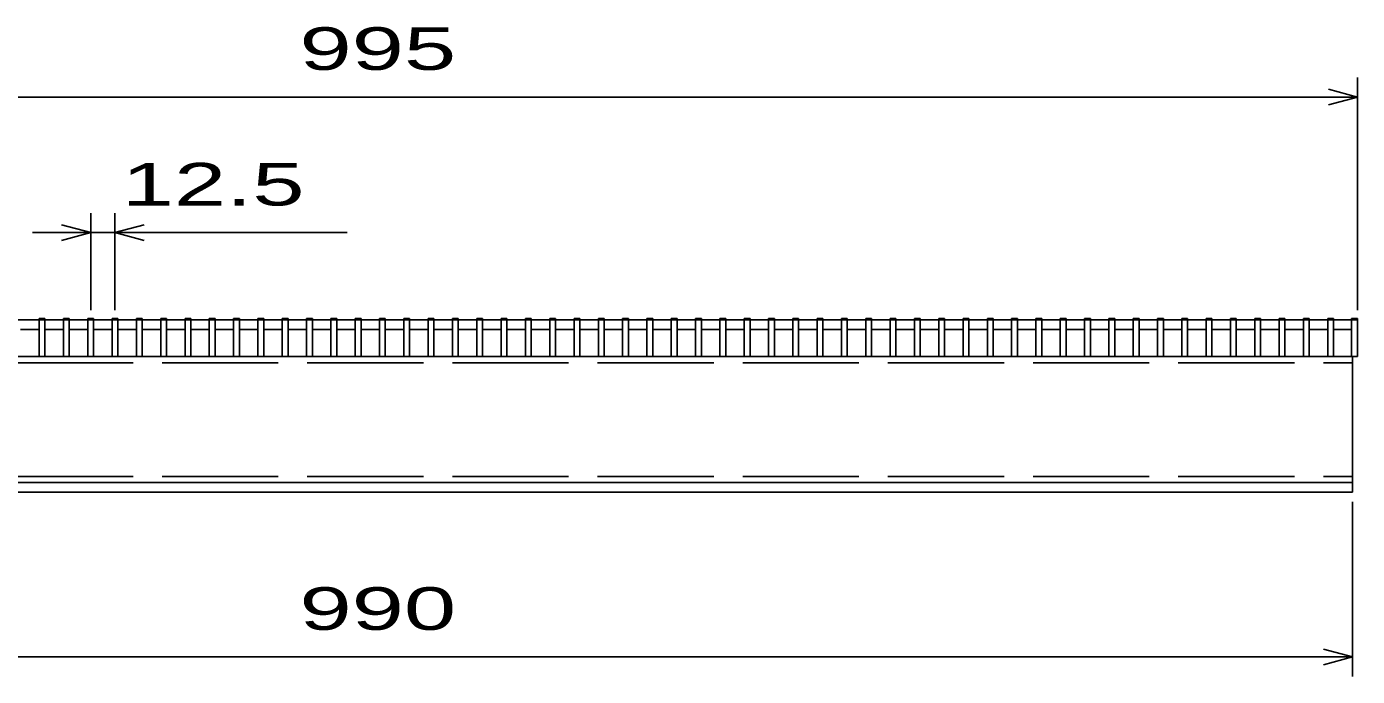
# Model space of a CAD drawing. Units: millimetres, scale not verified. Extents: x -1820 to 1731, y -1282 to 1054.
# Drawn here: x -1111 to -424, y -652 to -317 of the extents above; entities that cross this region are included whole.
import ezdxf
from ezdxf.enums import TextEntityAlignment as Align

# ---------------------------------------------------------------- set-up
doc = ezdxf.new("R2010")
doc.units = ezdxf.units.MM
doc.header["$LTSCALE"] = 10
doc.linetypes.add('DASHED', pattern=[7.5, 6, -1.5])
doc.layers.add('16', color=3, linetype='Continuous', lineweight=25)
doc.layers.add('22', color=4, linetype='Continuous', lineweight=25)
doc.styles.add('ベクトル', font='')
doc.styles.get('ベクトル').set_extended_font_data('ベクトル')

msp = doc.modelspace()

# ---------------------------------------------------------------- linework, layer by layer
at = {"layer": '16'}
for p, q in [((-1416, -468.5), (-427, -468.5)), ((-1114.56, -473.5), (-1105, -473.5)), ((-1105, -468.5), (-1105, -467.8)), ((-1105, -467.8), (-1102, -467.8)), ((-1105, -468.5), (-1105, -487.5)), ((-1102, -468.5), (-1105, -468.5)), ((-1102, -467.8), (-1102, -468.5)), ((-1102, -487.5), (-1102, -468.5)), ((-1102, -473.5), (-1092.44, -473.5)), ((-1092.44, -468.5), (-1092.44, -467.8)), ((-1092.44, -467.8), (-1089.44, -467.8)), ((-1092.44, -468.5), (-1092.44, -487.5)), ((-1089.44, -468.5), (-1092.44, -468.5)), ((-1089.44, -467.8), (-1089.44, -468.5)), ((-1089.44, -487.5), (-1089.44, -468.5)), ((-1089.44, -473.5), (-1079.88, -473.5)), ((-1079.88, -468.5), (-1079.88, -467.8)), ((-1079.88, -467.8), (-1076.88, -467.8)), ((-1079.88, -468.5), (-1079.88, -487.5)), ((-1076.88, -468.5), (-1079.88, -468.5)), ((-1076.88, -467.8), (-1076.88, -468.5)), ((-1076.88, -487.5), (-1076.88, -468.5)), ((-1076.88, -473.5), (-1067.32, -473.5)), ((-1067.32, -468.5), (-1067.32, -467.8)), ((-1067.32, -467.8), (-1064.32, -467.8)), ((-1067.32, -468.5), (-1067.32, -487.5)), ((-1064.32, -468.5), (-1067.32, -468.5)), ((-1064.32, -467.8), (-1064.32, -468.5)), ((-1064.32, -487.5), (-1064.32, -468.5)), ((-1064.32, -473.5), (-1054.76, -473.5)), ((-1054.76, -468.5), (-1054.76, -467.8)), ((-1054.76, -467.8), (-1051.76, -467.8)), ((-1054.76, -468.5), (-1054.76, -487.5)), ((-1051.76, -468.5), (-1054.76, -468.5)), ((-1051.76, -467.8), (-1051.76, -468.5)), ((-1051.76, -487.5), (-1051.76, -468.5)), ((-1051.76, -473.5), (-1042.2, -473.5)), ((-1042.2, -468.5), (-1042.2, -467.8)), ((-1042.2, -467.8), (-1039.2, -467.8)), ((-1042.2, -468.5), (-1042.2, -487.5)), ((-1039.2, -468.5), (-1042.2, -468.5)), ((-1039.2, -467.8), (-1039.2, -468.5)), ((-1039.2, -487.5), (-1039.2, -468.5)), ((-1039.2, -473.5), (-1029.64, -473.5)), ((-1029.64, -468.5), (-1029.64, -467.8)), ((-1029.64, -467.8), (-1026.64, -467.8)), ((-1029.64, -468.5), (-1029.64, -487.5)), ((-1026.64, -468.5), (-1029.64, -468.5)), ((-1026.64, -467.8), (-1026.64, -468.5)), ((-1026.64, -487.5), (-1026.64, -468.5)), ((-1026.64, -473.5), (-1017.08, -473.5)), ((-1017.08, -468.5), (-1017.08, -467.8)), ((-1017.08, -467.8), (-1014.08, -467.8)), ((-1017.08, -468.5), (-1017.08, -487.5)), ((-1014.08, -468.5), (-1017.08, -468.5)), ((-1014.08, -467.8), (-1014.08, -468.5)), ((-1014.08, -487.5), (-1014.08, -468.5)), ((-1014.08, -473.5), (-1004.52, -473.5)), ((-1004.52, -468.5), (-1004.52, -467.8)), ((-1004.52, -467.8), (-1001.52, -467.8)), ((-1004.52, -468.5), (-1004.52, -487.5)), ((-1001.52, -468.5), (-1004.52, -468.5)), ((-1001.52, -467.8), (-1001.52, -468.5)), ((-1001.52, -487.5), (-1001.52, -468.5)), ((-1001.52, -473.5), (-991.96, -473.5)), ((-991.96, -468.5), (-991.96, -467.8)), ((-991.96, -467.8), (-988.96, -467.8)), ((-991.96, -468.5), (-991.96, -487.5)), ((-988.96, -468.5), (-991.96, -468.5)), ((-988.96, -467.8), (-988.96, -468.5)), ((-988.96, -487.5), (-988.96, -468.5)), ((-988.96, -473.5), (-979.4, -473.5)), ((-979.4, -468.5), (-979.4, -467.8)), ((-979.4, -467.8), (-976.4, -467.8)), ((-979.4, -468.5), (-979.4, -487.5)), ((-976.4, -468.5), (-979.4, -468.5)), ((-976.4, -467.8), (-976.4, -468.5)), ((-976.4, -487.5), (-976.4, -468.5)), ((-976.4, -473.5), (-966.84, -473.5)), ((-966.84, -468.5), (-966.84, -467.8)), ((-966.84, -467.8), (-963.84, -467.8)), ((-966.84, -468.5), (-966.84, -487.5)), ((-963.84, -468.5), (-966.84, -468.5)), ((-963.84, -467.8), (-963.84, -468.5)), ((-963.84, -487.5), (-963.84, -468.5)), ((-963.84, -473.5), (-954.28, -473.5)), ((-954.28, -468.5), (-954.28, -467.8)), ((-954.28, -467.8), (-951.28, -467.8)), ((-954.28, -468.5), (-954.28, -487.5)), ((-951.28, -468.5), (-954.28, -468.5)), ((-951.28, -467.8), (-951.28, -468.5)), ((-951.28, -487.5), (-951.28, -468.5)), ((-951.28, -473.5), (-941.72, -473.5)), ((-941.72, -468.5), (-941.72, -467.8)), ((-941.72, -467.8), (-938.72, -467.8)), ((-941.72, -468.5), (-941.72, -487.5)), ((-938.72, -468.5), (-941.72, -468.5)), ((-938.72, -467.8), (-938.72, -468.5)), ((-938.72, -487.5), (-938.72, -468.5)), ((-938.72, -473.5), (-929.16, -473.5)), ((-929.16, -468.5), (-929.16, -467.8)), ((-929.16, -467.8), (-926.16, -467.8)), ((-929.16, -468.5), (-929.16, -487.5)), ((-926.16, -468.5), (-929.16, -468.5)), ((-926.16, -467.8), (-926.16, -468.5)), ((-926.16, -487.5), (-926.16, -468.5)), ((-926.16, -473.5), (-916.6, -473.5)), ((-916.6, -468.5), (-916.6, -467.8)), ((-916.6, -467.8), (-913.6, -467.8)), ((-916.6, -468.5), (-916.6, -487.5)), ((-913.6, -468.5), (-916.6, -468.5)), ((-913.6, -467.8), (-913.6, -468.5)), ((-913.6, -487.5), (-913.6, -468.5)), ((-913.6, -473.5), (-904.04, -473.5)), ((-904.04, -468.5), (-904.04, -467.8)), ((-904.04, -467.8), (-901.04, -467.8)), ((-904.04, -468.5), (-904.04, -487.5)), ((-901.04, -468.5), (-904.04, -468.5)), ((-901.04, -467.8), (-901.04, -468.5)), ((-901.04, -487.5), (-901.04, -468.5)), ((-901.04, -473.5), (-891.48, -473.5)), ((-891.48, -468.5), (-891.48, -467.8)), ((-891.48, -467.8), (-888.48, -467.8)), ((-891.48, -468.5), (-891.48, -487.5)), ((-888.48, -468.5), (-891.48, -468.5)), ((-888.48, -467.8), (-888.48, -468.5)), ((-888.48, -487.5), (-888.48, -468.5)), ((-888.48, -473.5), (-878.92, -473.5)), ((-878.92, -468.5), (-878.92, -467.8)), ((-878.92, -467.8), (-875.92, -467.8)), ((-878.92, -468.5), (-878.92, -487.5)), ((-875.92, -468.5), (-878.92, -468.5)), ((-875.92, -467.8), (-875.92, -468.5)), ((-875.92, -487.5), (-875.92, -468.5)), ((-875.92, -473.5), (-866.36, -473.5)), ((-866.36, -468.5), (-866.36, -467.8)), ((-866.36, -467.8), (-863.36, -467.8)), ((-866.36, -468.5), (-866.36, -487.5)), ((-863.36, -468.5), (-866.36, -468.5)), ((-863.36, -467.8), (-863.36, -468.5)), ((-863.36, -487.5), (-863.36, -468.5)), ((-863.36, -473.5), (-853.8, -473.5)), ((-853.8, -468.5), (-853.8, -467.8)), ((-853.8, -467.8), (-850.8, -467.8)), ((-853.8, -468.5), (-853.8, -487.5)), ((-850.8, -468.5), (-853.8, -468.5)), ((-850.8, -467.8), (-850.8, -468.5)), ((-850.8, -487.5), (-850.8, -468.5)), ((-850.8, -473.5), (-841.24, -473.5)), ((-841.24, -468.5), (-841.24, -467.8)), ((-841.24, -467.8), (-838.24, -467.8)), ((-841.24, -468.5), (-841.24, -487.5)), ((-838.24, -468.5), (-841.24, -468.5)), ((-838.24, -467.8), (-838.24, -468.5)), ((-838.24, -487.5), (-838.24, -468.5)), ((-838.24, -473.5), (-828.68, -473.5)), ((-828.68, -468.5), (-828.68, -467.8)), ((-828.68, -467.8), (-825.68, -467.8)), ((-828.68, -468.5), (-828.68, -487.5)), ((-825.68, -468.5), (-828.68, -468.5)), ((-825.68, -467.8), (-825.68, -468.5)), ((-825.68, -487.5), (-825.68, -468.5)), ((-825.68, -473.5), (-816.12, -473.5)), ((-816.12, -468.5), (-816.12, -467.8)), ((-816.12, -467.8), (-813.12, -467.8)), ((-816.12, -468.5), (-816.12, -487.5)), ((-813.12, -468.5), (-816.12, -468.5)), ((-813.12, -467.8), (-813.12, -468.5)), ((-813.12, -487.5), (-813.12, -468.5)), ((-813.12, -473.5), (-803.56, -473.5)), ((-803.56, -468.5), (-803.56, -467.8)), ((-803.56, -467.8), (-800.56, -467.8)), ((-803.56, -468.5), (-803.56, -487.5)), ((-800.56, -468.5), (-803.56, -468.5)), ((-800.56, -467.8), (-800.56, -468.5)), ((-800.56, -487.5), (-800.56, -468.5)), ((-800.56, -473.5), (-791, -473.5)), ((-791, -468.5), (-791, -467.8)), ((-791, -467.8), (-788, -467.8)), ((-791, -468.5), (-791, -487.5)), ((-788, -468.5), (-791, -468.5)), ((-788, -467.8), (-788, -468.5)), ((-788, -487.5), (-788, -468.5)), ((-788, -473.5), (-778.44, -473.5)), ((-778.44, -468.5), (-778.44, -467.8)), ((-778.44, -467.8), (-775.44, -467.8)), ((-778.44, -468.5), (-778.44, -487.5)), ((-775.44, -468.5), (-778.44, -468.5)), ((-775.44, -467.8), (-775.44, -468.5)), ((-775.44, -487.5), (-775.44, -468.5)), ((-775.44, -473.5), (-765.88, -473.5)), ((-765.88, -468.5), (-765.88, -467.8)), ((-765.88, -467.8), (-762.88, -467.8)), ((-765.88, -468.5), (-765.88, -487.5)), ((-762.88, -468.5), (-765.88, -468.5)), ((-762.88, -467.8), (-762.88, -468.5)), ((-762.88, -487.5), (-762.88, -468.5)), ((-762.88, -473.5), (-753.32, -473.5)), ((-753.32, -468.5), (-753.32, -467.8)), ((-753.32, -467.8), (-750.32, -467.8)), ((-753.32, -468.5), (-753.32, -487.5)), ((-750.32, -468.5), (-753.32, -468.5)), ((-750.32, -467.8), (-750.32, -468.5)), ((-750.32, -487.5), (-750.32, -468.5)), ((-750.32, -473.5), (-740.76, -473.5)), ((-740.76, -468.5), (-740.76, -467.8)), ((-740.76, -467.8), (-737.76, -467.8)), ((-740.76, -468.5), (-740.76, -487.5)), ((-737.76, -468.5), (-740.76, -468.5)), ((-737.76, -467.8), (-737.76, -468.5)), ((-737.76, -487.5), (-737.76, -468.5)), ((-737.76, -473.5), (-728.2, -473.5)), ((-728.2, -468.5), (-728.2, -467.8)), ((-728.2, -467.8), (-725.2, -467.8)), ((-728.2, -468.5), (-728.2, -487.5)), ((-725.2, -468.5), (-728.2, -468.5)), ((-725.2, -467.8), (-725.2, -468.5)), ((-725.2, -487.5), (-725.2, -468.5)), ((-725.2, -473.5), (-715.64, -473.5)), ((-715.64, -468.5), (-715.64, -467.8)), ((-715.64, -467.8), (-712.64, -467.8)), ((-715.64, -468.5), (-715.64, -487.5)), ((-712.64, -468.5), (-715.64, -468.5)), ((-712.64, -467.8), (-712.64, -468.5)), ((-712.64, -487.5), (-712.64, -468.5)), ((-712.64, -473.5), (-703.08, -473.5)), ((-703.08, -468.5), (-703.08, -467.8)), ((-703.08, -467.8), (-700.08, -467.8)), ((-703.08, -468.5), (-703.08, -487.5)), ((-700.08, -468.5), (-703.08, -468.5)), ((-700.08, -467.8), (-700.08, -468.5)), ((-700.08, -487.5), (-700.08, -468.5)), ((-700.08, -473.5), (-690.52, -473.5)), ((-690.52, -468.5), (-690.52, -467.8)), ((-690.52, -467.8), (-687.52, -467.8)), ((-690.52, -468.5), (-690.52, -487.5)), ((-687.52, -468.5), (-690.52, -468.5)), ((-687.52, -467.8), (-687.52, -468.5)), ((-687.52, -487.5), (-687.52, -468.5)), ((-687.52, -473.5), (-677.96, -473.5)), ((-677.96, -468.5), (-677.96, -467.8)), ((-677.96, -467.8), (-674.96, -467.8)), ((-677.96, -468.5), (-677.96, -487.5)), ((-674.96, -468.5), (-677.96, -468.5)), ((-674.96, -467.8), (-674.96, -468.5)), ((-674.96, -487.5), (-674.96, -468.5)), ((-674.96, -473.5), (-665.4, -473.5)), ((-665.4, -468.5), (-665.4, -467.8)), ((-665.4, -467.8), (-662.4, -467.8)), ((-665.4, -468.5), (-665.4, -487.5)), ((-662.4, -468.5), (-665.4, -468.5)), ((-662.4, -467.8), (-662.4, -468.5)), ((-662.4, -487.5), (-662.4, -468.5)), ((-662.4, -473.5), (-652.84, -473.5)), ((-652.84, -468.5), (-652.84, -467.8)), ((-652.84, -467.8), (-649.84, -467.8)), ((-652.84, -468.5), (-652.84, -487.5)), ((-649.84, -468.5), (-652.84, -468.5)), ((-649.84, -467.8), (-649.84, -468.5)), ((-649.84, -487.5), (-649.84, -468.5)), ((-649.84, -473.5), (-640.28, -473.5)), ((-640.28, -468.5), (-640.28, -467.8)), ((-640.28, -467.8), (-637.28, -467.8)), ((-640.28, -468.5), (-640.28, -487.5)), ((-637.28, -468.5), (-640.28, -468.5)), ((-637.28, -467.8), (-637.28, -468.5)), ((-637.28, -487.5), (-637.28, -468.5)), ((-637.28, -473.5), (-627.72, -473.5)), ((-627.72, -468.5), (-627.72, -467.8)), ((-627.72, -467.8), (-624.72, -467.8)), ((-627.72, -468.5), (-627.72, -487.5)), ((-624.72, -468.5), (-627.72, -468.5)), ((-624.72, -467.8), (-624.72, -468.5)), ((-624.72, -487.5), (-624.72, -468.5)), ((-624.72, -473.5), (-615.16, -473.5)), ((-615.16, -468.5), (-615.16, -467.8)), ((-615.16, -467.8), (-612.16, -467.8)), ((-615.16, -468.5), (-615.16, -487.5)), ((-612.16, -468.5), (-615.16, -468.5)), ((-612.16, -467.8), (-612.16, -468.5)), ((-612.16, -487.5), (-612.16, -468.5)), ((-612.16, -473.5), (-602.6, -473.5)), ((-602.6, -468.5), (-602.6, -467.8)), ((-602.6, -467.8), (-599.6, -467.8)), ((-602.6, -468.5), (-602.6, -487.5)), ((-599.6, -468.5), (-602.6, -468.5)), ((-599.6, -467.8), (-599.6, -468.5)), ((-599.6, -487.5), (-599.6, -468.5)), ((-599.6, -473.5), (-590.04, -473.5)), ((-590.04, -468.5), (-590.04, -467.8)), ((-590.04, -467.8), (-587.04, -467.8)), ((-590.04, -468.5), (-590.04, -487.5)), ((-587.04, -468.5), (-590.04, -468.5)), ((-587.04, -467.8), (-587.04, -468.5)), ((-587.04, -487.5), (-587.04, -468.5)), ((-587.04, -473.5), (-577.48, -473.5)), ((-577.48, -468.5), (-577.48, -467.8)), ((-577.48, -467.8), (-574.48, -467.8)), ((-577.48, -468.5), (-577.48, -487.5)), ((-574.48, -468.5), (-577.48, -468.5)), ((-574.48, -467.8), (-574.48, -468.5)), ((-574.48, -487.5), (-574.48, -468.5)), ((-574.48, -473.5), (-564.92, -473.5)), ((-564.92, -468.5), (-564.92, -467.8)), ((-564.92, -467.8), (-561.92, -467.8)), ((-564.92, -468.5), (-564.92, -487.5)), ((-561.92, -468.5), (-564.92, -468.5)), ((-561.92, -467.8), (-561.92, -468.5)), ((-561.92, -487.5), (-561.92, -468.5)), ((-561.92, -473.5), (-552.36, -473.5)), ((-552.36, -468.5), (-552.36, -467.8)), ((-552.36, -467.8), (-549.36, -467.8)), ((-552.36, -468.5), (-552.36, -487.5)), ((-549.36, -468.5), (-552.36, -468.5)), ((-549.36, -467.8), (-549.36, -468.5)), ((-549.36, -487.5), (-549.36, -468.5)), ((-549.36, -473.5), (-539.8, -473.5)), ((-539.8, -468.5), (-539.8, -467.8)), ((-539.8, -467.8), (-536.8, -467.8)), ((-539.8, -468.5), (-539.8, -487.5)), ((-536.8, -468.5), (-539.8, -468.5)), ((-536.8, -467.8), (-536.8, -468.5)), ((-536.8, -487.5), (-536.8, -468.5)), ((-536.8, -473.5), (-527.24, -473.5)), ((-527.24, -468.5), (-527.24, -467.8)), ((-527.24, -467.8), (-524.24, -467.8)), ((-527.24, -468.5), (-527.24, -487.5)), ((-524.24, -468.5), (-527.24, -468.5)), ((-524.24, -467.8), (-524.24, -468.5)), ((-524.24, -487.5), (-524.24, -468.5)), ((-524.24, -473.5), (-514.68, -473.5)), ((-514.68, -468.5), (-514.68, -467.8)), ((-514.68, -467.8), (-511.68, -467.8)), ((-514.68, -468.5), (-514.68, -487.5)), ((-511.68, -468.5), (-514.68, -468.5)), ((-511.68, -467.8), (-511.68, -468.5)), ((-511.68, -487.5), (-511.68, -468.5)), ((-511.68, -473.5), (-502.12, -473.5)), ((-502.12, -468.5), (-502.12, -467.8)), ((-502.12, -467.8), (-499.12, -467.8)), ((-502.12, -468.5), (-502.12, -487.5)), ((-499.12, -468.5), (-502.12, -468.5)), ((-499.12, -467.8), (-499.12, -468.5)), ((-499.12, -487.5), (-499.12, -468.5)), ((-499.12, -473.5), (-489.56, -473.5)), ((-489.56, -468.5), (-489.56, -467.8)), ((-489.56, -467.8), (-486.56, -467.8)), ((-489.56, -468.5), (-489.56, -487.5)), ((-486.56, -468.5), (-489.56, -468.5)), ((-486.56, -467.8), (-486.56, -468.5)), ((-486.56, -487.5), (-486.56, -468.5)), ((-486.56, -473.5), (-477, -473.5)), ((-477, -468.5), (-477, -467.8)), ((-477, -467.8), (-474, -467.8)), ((-477, -468.5), (-477, -487.5)), ((-474, -468.5), (-477, -468.5)), ((-474, -467.8), (-474, -468.5)), ((-474, -487.5), (-474, -468.5)), ((-474, -473.5), (-464.44, -473.5)), ((-464.44, -468.5), (-464.44, -467.8)), ((-464.44, -467.8), (-461.44, -467.8)), ((-464.44, -468.5), (-464.44, -487.5)), ((-461.44, -468.5), (-464.44, -468.5)), ((-461.44, -467.8), (-461.44, -468.5)), ((-461.44, -487.5), (-461.44, -468.5)), ((-461.44, -473.5), (-451.88, -473.5)), ((-451.88, -468.5), (-451.88, -467.8)), ((-451.88, -467.8), (-448.88, -467.8)), ((-451.88, -468.5), (-451.88, -487.5)), ((-448.88, -468.5), (-451.88, -468.5)), ((-448.88, -467.8), (-448.88, -468.5)), ((-448.88, -487.5), (-448.88, -468.5)), ((-448.88, -473.5), (-439.32, -473.5)), ((-439.32, -468.5), (-439.32, -467.8)), ((-439.32, -467.8), (-436.32, -467.8)), ((-439.32, -468.5), (-439.32, -487.5)), ((-436.32, -468.5), (-439.32, -468.5)), ((-436.32, -467.8), (-436.32, -468.5)), ((-436.32, -487.5), (-436.32, -468.5)), ((-436.32, -473.5), (-427, -473.5)), ((-427, -468.5), (-427, -467.8)), ((-427, -467.8), (-424, -467.8)), ((-427, -468.5), (-427, -487.5)), ((-424, -468.5), (-427, -468.5)), ((-424, -467.8), (-424, -468.5)), ((-424, -487.5), (-424, -468.5)), ((-424, -487.5), (-424, -468.5)), ((-1416.5, -487.5), (-426.5, -487.5)), ((-1114.56, -487.5), (-1105, -487.5)), ((-1105, -487.5), (-1102, -487.5)), ((-1102, -487.5), (-1092.44, -487.5)), ((-1092.44, -487.5), (-1089.44, -487.5)), ((-1089.44, -487.5), (-1079.88, -487.5)), ((-1079.88, -487.5), (-1076.88, -487.5)), ((-1076.88, -487.5), (-1067.32, -487.5)), ((-1067.32, -487.5), (-1064.32, -487.5)), ((-1064.32, -487.5), (-1054.76, -487.5)), ((-1054.76, -487.5), (-1051.76, -487.5)), ((-1051.76, -487.5), (-1042.2, -487.5)), ((-1042.2, -487.5), (-1039.2, -487.5)), ((-1039.2, -487.5), (-1029.64, -487.5)), ((-1029.64, -487.5), (-1026.64, -487.5)), ((-1026.64, -487.5), (-1017.08, -487.5)), ((-1017.08, -487.5), (-1014.08, -487.5)), ((-1014.08, -487.5), (-1004.52, -487.5)), ((-1004.52, -487.5), (-1001.52, -487.5)), ((-1001.52, -487.5), (-991.96, -487.5)), ((-991.96, -487.5), (-988.96, -487.5)), ((-988.96, -487.5), (-979.4, -487.5)), ((-979.4, -487.5), (-976.4, -487.5)), ((-976.4, -487.5), (-966.84, -487.5)), ((-966.84, -487.5), (-963.84, -487.5)), ((-963.84, -487.5), (-954.28, -487.5)), ((-954.28, -487.5), (-951.28, -487.5)), ((-951.28, -487.5), (-941.72, -487.5)), ((-941.72, -487.5), (-938.72, -487.5)), ((-938.72, -487.5), (-929.16, -487.5)), ((-929.16, -487.5), (-926.16, -487.5)), ((-926.16, -487.5), (-916.6, -487.5)), ((-916.6, -487.5), (-913.6, -487.5)), ((-913.6, -487.5), (-904.04, -487.5)), ((-904.04, -487.5), (-901.04, -487.5)), ((-901.04, -487.5), (-891.48, -487.5)), ((-891.48, -487.5), (-888.48, -487.5)), ((-888.48, -487.5), (-878.92, -487.5)), ((-878.92, -487.5), (-875.92, -487.5)), ((-875.92, -487.5), (-866.36, -487.5)), ((-866.36, -487.5), (-863.36, -487.5)), ((-863.36, -487.5), (-853.8, -487.5)), ((-853.8, -487.5), (-850.8, -487.5)), ((-850.8, -487.5), (-841.24, -487.5)), ((-841.24, -487.5), (-838.24, -487.5)), ((-838.24, -487.5), (-828.68, -487.5)), ((-828.68, -487.5), (-825.68, -487.5)), ((-825.68, -487.5), (-816.12, -487.5)), ((-816.12, -487.5), (-813.12, -487.5)), ((-813.12, -487.5), (-803.56, -487.5)), ((-803.56, -487.5), (-800.56, -487.5)), ((-800.56, -487.5), (-791, -487.5)), ((-791, -487.5), (-788, -487.5)), ((-788, -487.5), (-778.44, -487.5)), ((-778.44, -487.5), (-775.44, -487.5)), ((-775.44, -487.5), (-765.88, -487.5)), ((-765.88, -487.5), (-762.88, -487.5)), ((-762.88, -487.5), (-753.32, -487.5)), ((-753.32, -487.5), (-750.32, -487.5)), ((-750.32, -487.5), (-740.76, -487.5)), ((-740.76, -487.5), (-737.76, -487.5)), ((-737.76, -487.5), (-728.2, -487.5)), ((-728.2, -487.5), (-725.2, -487.5)), ((-725.2, -487.5), (-715.64, -487.5)), ((-715.64, -487.5), (-712.64, -487.5)), ((-712.64, -487.5), (-703.08, -487.5)), ((-703.08, -487.5), (-700.08, -487.5)), ((-700.08, -487.5), (-690.52, -487.5)), ((-690.52, -487.5), (-687.52, -487.5)), ((-687.52, -487.5), (-677.96, -487.5)), ((-677.96, -487.5), (-674.96, -487.5)), ((-674.96, -487.5), (-665.4, -487.5)), ((-665.4, -487.5), (-662.4, -487.5)), ((-662.4, -487.5), (-652.84, -487.5)), ((-652.84, -487.5), (-649.84, -487.5)), ((-649.84, -487.5), (-640.28, -487.5)), ((-640.28, -487.5), (-637.28, -487.5)), ((-637.28, -487.5), (-627.72, -487.5)), ((-627.72, -487.5), (-624.72, -487.5)), ((-624.72, -487.5), (-615.16, -487.5)), ((-615.16, -487.5), (-612.16, -487.5)), ((-612.16, -487.5), (-602.6, -487.5)), ((-602.6, -487.5), (-599.6, -487.5)), ((-599.6, -487.5), (-590.04, -487.5)), ((-590.04, -487.5), (-587.04, -487.5)), ((-587.04, -487.5), (-577.48, -487.5)), ((-577.48, -487.5), (-574.48, -487.5)), ((-574.48, -487.5), (-564.92, -487.5)), ((-564.92, -487.5), (-561.92, -487.5)), ((-561.92, -487.5), (-552.36, -487.5)), ((-552.36, -487.5), (-549.36, -487.5)), ((-549.36, -487.5), (-539.8, -487.5)), ((-539.8, -487.5), (-536.8, -487.5)), ((-536.8, -487.5), (-527.24, -487.5)), ((-527.24, -487.5), (-524.24, -487.5)), ((-524.24, -487.5), (-514.68, -487.5)), ((-514.68, -487.5), (-511.68, -487.5)), ((-511.68, -487.5), (-502.12, -487.5)), ((-502.12, -487.5), (-499.12, -487.5)), ((-499.12, -487.5), (-489.56, -487.5)), ((-489.56, -487.5), (-486.56, -487.5)), ((-486.56, -487.5), (-477, -487.5)), ((-477, -487.5), (-474, -487.5)), ((-474, -487.5), (-464.44, -487.5)), ((-464.44, -487.5), (-461.44, -487.5)), ((-461.44, -487.5), (-451.88, -487.5)), ((-451.88, -487.5), (-448.88, -487.5)), ((-448.88, -487.5), (-439.32, -487.5)), ((-439.32, -487.5), (-436.32, -487.5)), ((-436.32, -487.5), (-427, -487.5)), ((-427, -487.5), (-424, -487.5)), ((-426.5, -552.5), (-426.5, -487.5)), ((-1416.5, -552.5), (-426.5, -552.5)), ((-1416.5, -552.5), (-426.5, -552.5)), ((-426.5, -557.5), (-426.5, -552.5)), ((-1416.5, -557.5), (-426.5, -557.5))]:
    msp.add_line(p, q, dxfattribs=at)
at = {"layer": '16', "linetype": 'DASHED'}
for p, q in [((-1416.5, -490.7), (-426.5, -490.7)), ((-1416.5, -549.3), (-426.5, -549.3))]:
    msp.add_line(p, q, dxfattribs=at)
at = {"layer": '22'}
for p, q in [((-424, -463.5), (-424, -343.5)), ((-424, -353.5), (-439, -349.5)), ((-1419, -353.5), (-424, -353.5)), ((-439, -357.5), (-424, -353.5)), ((-1078.38, -463.5), (-1078.38, -413.5)), ((-1065.82, -413.5), (-1065.82, -463.5)), ((-1078.38, -423.5), (-1108.38, -423.5)), ((-1078.38, -423.5), (-1093.38, -419.5)), ((-1093.38, -427.5), (-1078.38, -423.5)), ((-1078.38, -423.5), (-1065.82, -423.5)), ((-1065.82, -423.5), (-1050.82, -419.5)), ((-1050.82, -427.5), (-1065.82, -423.5)), ((-1065.82, -423.5), (-945.82, -423.5)), ((-426.5, -652.5), (-426.5, -562.5)), ((-426.5, -642.5), (-441.5, -638.5)), ((-1416.5, -642.5), (-426.5, -642.5)), ((-441.5, -646.5), (-426.5, -642.5))]:
    msp.add_line(p, q, dxfattribs=at)

# ---------------------------------------------------------------- texts
at = {"layer": '22', "color": 2, "style": 'ベクトル', "width": 1.65}
for s, p in [(' 995 ', (-984, -328.5)), (' 12.5 ', (-1075.82, -398.5)), (' 990 ', (-984, -617.5))]:
    msp.add_text(s, height=21.99, dxfattribs=at).set_placement(p, align=Align.MIDDLE_LEFT)

doc.saveas('drawing.dxf')
